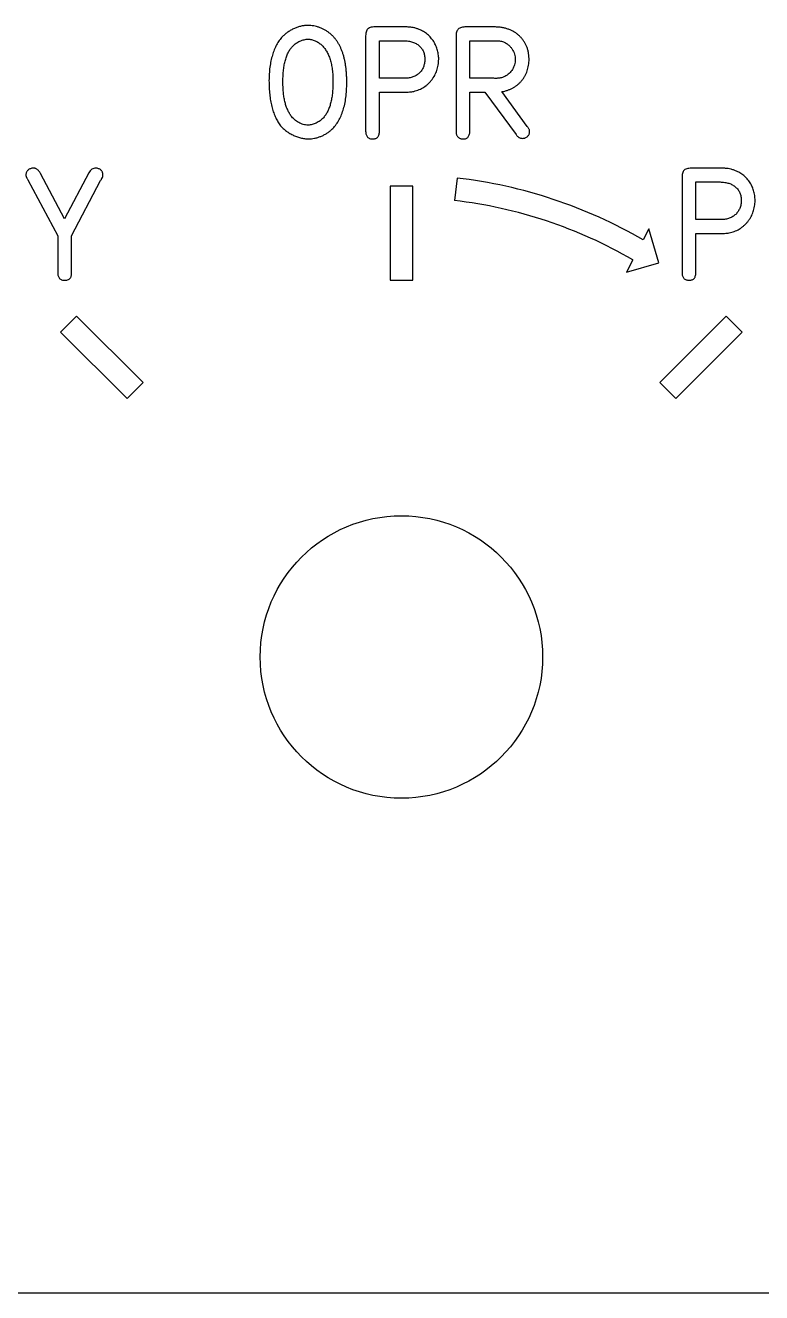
# Model space of a CAD drawing. Header units: inches. Extents: x 0.03 to 5.72, y 0.03 to 2.97.
# Drawn here: x 1.001 to 1.978, y 0.031 to 1.713 of the extents above; entities that cross this region are included whole.
import ezdxf

# ---------------------------------------------------------------- set-up
doc = ezdxf.new("R2010")
doc.units = ezdxf.units.IN
doc.header["$MEASUREMENT"] = 0

msp = doc.modelspace()

# ---------------------------------------------------------------- linework, layer by layer
at = {"color": 7, "linetype": 'Continuous', "lineweight": 25}
for p, q in [((1.376, 1.7134), (1.376, 1.7134)), ((1.5037, 1.7113), (1.4674, 1.7113)), ((1.6238, 1.7113), (1.586, 1.7113)), ((1.376, 1.695), (1.376, 1.695)), ((1.4525, 1.6978), (1.4525, 1.5729)), ((1.4709, 1.693), (1.5031, 1.693)), ((1.4709, 1.6431), (1.4709, 1.693)), ((1.5725, 1.6984), (1.5725, 1.5756)), ((1.5909, 1.693), (1.6246, 1.693)), ((1.5909, 1.6431), (1.5909, 1.693)), ((1.5044, 1.6431), (1.4709, 1.6431)), ((1.6229, 1.6431), (1.5909, 1.6431)), ((1.4709, 1.5742), (1.4709, 1.6247)), ((1.4709, 1.6247), (1.5026, 1.6247)), ((1.5909, 1.5747), (1.5909, 1.6247)), ((1.5909, 1.6247), (1.6107, 1.6247)), ((1.6107, 1.6247), (1.6522, 1.5685)), ((1.6669, 1.5793), (1.6334, 1.6254)), ((1.0528, 1.4566), (1.0209, 1.5166)), ((1.0851, 1.5175), (1.0528, 1.4566)), ((1.9238, 1.5238), (1.8874, 1.5238)), ((1.0035, 1.5093), (1.0039, 1.5084)), ((1.0039, 1.5084), (1.0437, 1.434)), ((1.0621, 1.434), (1.1007, 1.5075)), ((1.1007, 1.5075), (1.1012, 1.5082)), ((1.485, 1.5), (1.485, 1.375)), ((1.515, 1.5), (1.485, 1.5)), ((1.515, 1.375), (1.515, 1.5)), ((1.5738, 1.5107), (1.5703, 1.4809)), ((1.8725, 1.5103), (1.8726, 1.3854)), ((1.8909, 1.4556), (1.8909, 1.5055)), ((1.8909, 1.5055), (1.9231, 1.5055)), ((1.9244, 1.4556), (1.8909, 1.4556)), ((1.0437, 1.434), (1.0437, 1.3855)), ((1.0621, 1.3862), (1.0621, 1.434)), ((1.8286, 1.4432), (1.821, 1.4287)), ((1.8417, 1.3983), (1.8286, 1.4432)), ((1.8909, 1.3867), (1.8909, 1.4372)), ((1.8909, 1.4372), (1.9226, 1.4372)), ((1.8071, 1.4021), (1.7986, 1.3858)), ((1.7986, 1.3858), (1.8417, 1.3983)), ((1.485, 1.375), (1.515, 1.375)), ((1.0687, 1.3275), (1.0475, 1.3063)), ((1.1571, 1.2392), (1.0687, 1.3275)), ((1.9313, 1.3275), (1.8429, 1.2392)), ((1.9525, 1.3063), (1.9313, 1.3275)), ((1.0475, 1.3063), (1.1358, 1.2179)), ((1.8642, 1.2179), (1.9525, 1.3063)), ((1.1358, 1.2179), (1.1571, 1.2392)), ((1.8429, 1.2392), (1.8642, 1.2179)), ((0.5025, 0.0312), (5.2475, 0.0312))]:
    msp.add_line(p, q, dxfattribs=at)
msp.add_circle((1.5, 0.875), 0.1875, dxfattribs=at)
for radius, start in [(0.64, 59.8924), (0.61, 59.7719)]:
    msp.add_arc((1.5, 0.875), radius, start, 83.3792, dxfattribs=at)
for points, knots in [([(1.376, 1.7134), (1.3745, 1.7133), (1.3715, 1.7132), (1.3669, 1.7124), (1.3624, 1.7111), (1.3578, 1.7093), (1.3534, 1.7071), (1.3493, 1.7046), (1.3454, 1.7017), (1.3431, 1.6996), (1.342, 1.6985)], [0, 0, 0, 0, 0.1188999, 0.2388149, 0.3634117, 0.4917683, 0.621792, 0.7484939, 0.8748217, 1, 1, 1, 1]), ([(1.4055, 1.7024), (1.4044, 1.7032), (1.4022, 1.7049), (1.3988, 1.707), (1.3951, 1.7089), (1.3914, 1.7105), (1.3875, 1.7118), (1.3837, 1.7127), (1.3798, 1.7132), (1.3772, 1.7133), (1.376, 1.7134)], [0, 0, 0, 0, 0.128897, 0.256024, 0.383031, 0.510763, 0.636864, 0.759967, 0.880017, 1, 1, 1, 1]), ([(1.4274, 1.6374), (1.4274, 1.6393), (1.4274, 1.643), (1.4272, 1.6485), (1.4267, 1.6538), (1.4262, 1.6588), (1.4254, 1.6636), (1.4245, 1.6682), (1.4234, 1.6726), (1.4221, 1.6768), (1.4206, 1.6807), (1.419, 1.6845), (1.4172, 1.688), (1.4152, 1.6913), (1.4131, 1.6944), (1.4107, 1.6973), (1.4082, 1.7), (1.4064, 1.7016), (1.4055, 1.7024)], [0, 0, 0, 0, 0.0804244, 0.1577113, 0.2319715, 0.3037251, 0.3726848, 0.4389077, 0.5029624, 0.5646746, 0.624091, 0.6813894, 0.737383, 0.7916882, 0.8451799, 0.8974877, 0.9488854, 1, 1, 1, 1]), ([(1.4674, 1.7113), (1.466, 1.7113), (1.4636, 1.7114), (1.4602, 1.7109), (1.4575, 1.7101), (1.4554, 1.7088), (1.4539, 1.7068), (1.453, 1.7043), (1.4525, 1.7013), (1.4525, 1.699), (1.4525, 1.6978)], [0, 0, 0, 0, 0.166366, 0.305006, 0.421258, 0.519485, 0.61456, 0.722085, 0.849158, 1, 1, 1, 1]), ([(1.5219, 1.7086), (1.5205, 1.7091), (1.5178, 1.71), (1.5135, 1.7108), (1.5088, 1.7112), (1.5055, 1.7113), (1.5037, 1.7113)], [0, 0, 0, 0, 0.233429, 0.461202, 0.708246, 1, 1, 1, 1]), ([(1.5495, 1.6683), (1.5495, 1.6695), (1.5494, 1.6718), (1.549, 1.6751), (1.5485, 1.6784), (1.5476, 1.6815), (1.5466, 1.6846), (1.5452, 1.6875), (1.5438, 1.6904), (1.542, 1.6931), (1.5401, 1.6957), (1.538, 1.6982), (1.5358, 1.7004), (1.5333, 1.7024), (1.5307, 1.7043), (1.5279, 1.7059), (1.525, 1.7074), (1.5229, 1.7082), (1.5219, 1.7086)], [0, 0, 0, 0, 0.066387, 0.13068, 0.194288, 0.256552, 0.318704, 0.380335, 0.4419, 0.504337, 0.566835, 0.627495, 0.688435, 0.749641, 0.810544, 0.872535, 0.935755, 1, 1, 1, 1]), ([(1.586, 1.7113), (1.5849, 1.7113), (1.5828, 1.7113), (1.5799, 1.7108), (1.5774, 1.7099), (1.5754, 1.7085), (1.5739, 1.7066), (1.5729, 1.7042), (1.5724, 1.7014), (1.5725, 1.6995), (1.5725, 1.6984)], [0, 0, 0, 0, 0.15384, 0.286948, 0.403942, 0.512601, 0.619501, 0.731605, 0.857209, 1, 1, 1, 1]), ([(1.6695, 1.6685), (1.6694, 1.67), (1.6693, 1.6731), (1.6686, 1.6775), (1.6676, 1.6818), (1.6662, 1.6858), (1.6644, 1.6895), (1.6622, 1.6931), (1.6596, 1.6963), (1.6567, 1.6994), (1.6535, 1.7021), (1.65, 1.7045), (1.6462, 1.7066), (1.6422, 1.7082), (1.638, 1.7096), (1.6335, 1.7105), (1.6287, 1.7111), (1.6255, 1.7112), (1.6238, 1.7113)], [0, 0, 0, 0, 0.066973, 0.130798, 0.192516, 0.252737, 0.311919, 0.370508, 0.42962, 0.489933, 0.550435, 0.610788, 0.671641, 0.733202, 0.796041, 0.861499, 0.929372, 1, 1, 1, 1]), ([(1.342, 1.6985), (1.3405, 1.6968), (1.3377, 1.6933), (1.3341, 1.6874), (1.3311, 1.681), (1.3286, 1.6738), (1.3267, 1.6661), (1.3252, 1.6579), (1.3244, 1.6491), (1.3243, 1.643), (1.3242, 1.64)], [0, 0, 0, 0, 0.1057049, 0.2151337, 0.3290181, 0.4496305, 0.576639, 0.710541, 0.8514163, 1, 1, 1, 1]), ([(1.3426, 1.6395), (1.3427, 1.6421), (1.3428, 1.647), (1.3434, 1.6543), (1.3444, 1.661), (1.3459, 1.6672), (1.3477, 1.6728), (1.35, 1.6779), (1.3526, 1.6822), (1.3548, 1.6847), (1.3558, 1.6859)], [0, 0, 0, 0, 0.156125, 0.302877, 0.440322, 0.56978, 0.690666, 0.801587, 0.904038, 1, 1, 1, 1]), ([(1.3558, 1.6859), (1.3565, 1.6865), (1.3578, 1.6878), (1.3601, 1.6896), (1.3626, 1.6911), (1.3653, 1.6925), (1.368, 1.6935), (1.3707, 1.6944), (1.3734, 1.6949), (1.3751, 1.695), (1.376, 1.695)], [0, 0, 0, 0, 0.123362, 0.249717, 0.37865, 0.511599, 0.64377, 0.76903, 0.886766, 1, 1, 1, 1]), ([(1.376, 1.695), (1.3767, 1.695), (1.3783, 1.6949), (1.3806, 1.6945), (1.383, 1.6938), (1.3861, 1.6926), (1.39, 1.6907), (1.3926, 1.6885), (1.3939, 1.6875)], [0, 0, 0, 0, 0.11376, 0.233218, 0.356799, 0.48809, 0.749531, 1, 1, 1, 1]), ([(1.3939, 1.6875), (1.3951, 1.6862), (1.3976, 1.6836), (1.4007, 1.679), (1.4033, 1.6738), (1.4055, 1.668), (1.4071, 1.6615), (1.4083, 1.6544), (1.409, 1.6467), (1.409, 1.6413), (1.4091, 1.6386)], [0, 0, 0, 0, 0.100865, 0.20514, 0.314754, 0.432735, 0.558927, 0.694653, 0.841474, 1, 1, 1, 1]), ([(1.5031, 1.693), (1.5041, 1.6929), (1.5062, 1.6928), (1.5092, 1.6925), (1.512, 1.692), (1.5147, 1.6913), (1.5172, 1.6904), (1.5195, 1.6892), (1.5216, 1.6879), (1.5236, 1.6863), (1.5253, 1.6846), (1.5269, 1.6828), (1.5282, 1.6807), (1.5293, 1.6786), (1.53, 1.6762), (1.5307, 1.6737), (1.531, 1.6711), (1.5311, 1.6693), (1.5311, 1.6683)], [0, 0, 0, 0, 0.075225, 0.14701, 0.214898, 0.280258, 0.343138, 0.403888, 0.463927, 0.52242, 0.580489, 0.637187, 0.694459, 0.751777, 0.81027, 0.870392, 0.933887, 1, 1, 1, 1]), ([(1.6246, 1.693), (1.6258, 1.6929), (1.6282, 1.6929), (1.6314, 1.6926), (1.6341, 1.6919), (1.6358, 1.6912), (1.6366, 1.6909)], [0, 0, 0, 0, 0.314981, 0.565702, 0.782137, 1, 1, 1, 1]), ([(1.6366, 1.6909), (1.6376, 1.6903), (1.6397, 1.6893), (1.6426, 1.6871), (1.6451, 1.6846), (1.6472, 1.6818), (1.6489, 1.6786), (1.6502, 1.6753), (1.6509, 1.6718), (1.6511, 1.6694), (1.6511, 1.6682)], [0, 0, 0, 0, 0.1259037, 0.2496035, 0.3728358, 0.49813, 0.6240337, 0.7473554, 0.8720164, 1, 1, 1, 1]), ([(1.5311, 1.6683), (1.5311, 1.6674), (1.531, 1.6656), (1.5307, 1.6629), (1.53, 1.6604), (1.5292, 1.658), (1.5282, 1.6558), (1.5269, 1.6537), (1.5255, 1.6518), (1.5237, 1.65), (1.5219, 1.6484), (1.5198, 1.647), (1.5176, 1.6458), (1.5153, 1.6448), (1.5128, 1.6441), (1.5101, 1.6435), (1.5073, 1.6431), (1.5054, 1.6431), (1.5044, 1.6431)], [0, 0, 0, 0, 0.067407, 0.132145, 0.194963, 0.25534, 0.314146, 0.37279, 0.431476, 0.491242, 0.551162, 0.610846, 0.671051, 0.732084, 0.795194, 0.860884, 0.928726, 1, 1, 1, 1]), ([(1.5166, 1.6258), (1.5178, 1.6261), (1.5202, 1.6267), (1.5236, 1.628), (1.5268, 1.6295), (1.5299, 1.6313), (1.5327, 1.6334), (1.5354, 1.6356), (1.538, 1.6382), (1.5403, 1.6409), (1.5424, 1.6439), (1.5442, 1.647), (1.5458, 1.6502), (1.5471, 1.6536), (1.5481, 1.6571), (1.5489, 1.6607), (1.5494, 1.6645), (1.5494, 1.667), (1.5495, 1.6683)], [0, 0, 0, 0, 0.063812, 0.126203, 0.18775, 0.248413, 0.308698, 0.369177, 0.430621, 0.493096, 0.555841, 0.617552, 0.679581, 0.741648, 0.804235, 0.867923, 0.933075, 1, 1, 1, 1]), ([(1.6334, 1.6254), (1.6348, 1.6256), (1.6374, 1.6262), (1.6412, 1.6273), (1.6448, 1.6288), (1.6482, 1.6304), (1.6514, 1.6325), (1.6544, 1.6347), (1.6571, 1.6372), (1.6596, 1.6399), (1.6619, 1.6429), (1.6639, 1.6461), (1.6656, 1.6494), (1.667, 1.6529), (1.668, 1.6566), (1.6689, 1.6604), (1.6694, 1.6644), (1.6694, 1.6671), (1.6695, 1.6685)], [0, 0, 0, 0, 0.066714, 0.131686, 0.194568, 0.256276, 0.316622, 0.377186, 0.437587, 0.498732, 0.559614, 0.620242, 0.681007, 0.741738, 0.803735, 0.867258, 0.932516, 1, 1, 1, 1]), ([(1.6511, 1.6682), (1.6511, 1.667), (1.651, 1.6646), (1.6502, 1.6612), (1.6491, 1.6579), (1.6474, 1.6548), (1.6454, 1.6519), (1.643, 1.6495), (1.6403, 1.6472), (1.6383, 1.6461), (1.6373, 1.6456)], [0, 0, 0, 0, 0.1297809, 0.254908, 0.378839, 0.5039448, 0.6290346, 0.7508345, 0.8741224, 1, 1, 1, 1]), ([(1.3242, 1.64), (1.3243, 1.6368), (1.3244, 1.6307), (1.325, 1.6219), (1.3262, 1.6136), (1.3277, 1.606), (1.3298, 1.5989), (1.3323, 1.5924), (1.3351, 1.5865), (1.3376, 1.5829), (1.3387, 1.5812)], [0, 0, 0, 0, 0.1531236, 0.2971583, 0.4320365, 0.5593461, 0.6787168, 0.7909631, 0.8980041, 1, 1, 1, 1]), ([(1.3534, 1.5935), (1.3525, 1.5949), (1.3506, 1.5976), (1.3485, 1.6021), (1.3466, 1.6071), (1.3451, 1.6125), (1.344, 1.6185), (1.3432, 1.625), (1.3427, 1.632), (1.3427, 1.637), (1.3426, 1.6395)], [0, 0, 0, 0, 0.100044, 0.204357, 0.314658, 0.431428, 0.557026, 0.692898, 0.840874, 1, 1, 1, 1]), ([(1.4091, 1.6386), (1.409, 1.6359), (1.409, 1.6307), (1.4084, 1.6232), (1.4075, 1.6163), (1.4061, 1.6101), (1.4044, 1.6045), (1.4023, 1.5994), (1.3997, 1.5948), (1.3976, 1.5921), (1.3966, 1.5908)], [0, 0, 0, 0, 0.161174, 0.309864, 0.446677, 0.572217, 0.688558, 0.797887, 0.901397, 1, 1, 1, 1]), ([(1.4077, 1.5754), (1.4093, 1.5771), (1.4126, 1.5806), (1.4166, 1.5866), (1.42, 1.5934), (1.4227, 1.6008), (1.4249, 1.609), (1.4264, 1.6178), (1.4273, 1.6274), (1.4274, 1.634), (1.4274, 1.6374)], [0, 0, 0, 0, 0.104917, 0.212948, 0.325254, 0.443443, 0.569143, 0.703178, 0.846557, 1, 1, 1, 1]), ([(1.6373, 1.6456), (1.6363, 1.6451), (1.6344, 1.6442), (1.6319, 1.6436), (1.6296, 1.6433), (1.6276, 1.6431), (1.6254, 1.643), (1.6238, 1.643), (1.6229, 1.6431)], [0, 0, 0, 0, 0.211545, 0.424762, 0.540077, 0.67459, 0.828575, 1, 1, 1, 1]), ([(1.5026, 1.6247), (1.5041, 1.6247), (1.5068, 1.6247), (1.5105, 1.6249), (1.5137, 1.6252), (1.5157, 1.6256), (1.5166, 1.6258)], [0, 0, 0, 0, 0.31851, 0.568702, 0.787734, 1, 1, 1, 1]), ([(1.376, 1.581), (1.3749, 1.581), (1.3728, 1.5811), (1.3697, 1.5819), (1.3666, 1.5829), (1.3636, 1.5844), (1.3607, 1.5862), (1.358, 1.5884), (1.3555, 1.5908), (1.3541, 1.5926), (1.3534, 1.5935)], [0, 0, 0, 0, 0.1163041, 0.233863, 0.354988, 0.4825245, 0.6122684, 0.7403988, 0.8694149, 1, 1, 1, 1]), ([(1.3966, 1.5908), (1.3959, 1.5901), (1.3945, 1.5887), (1.3922, 1.5868), (1.3897, 1.5851), (1.387, 1.5837), (1.3842, 1.5826), (1.3814, 1.5817), (1.3787, 1.5811), (1.3769, 1.581), (1.376, 1.581)], [0, 0, 0, 0, 0.125983, 0.2526, 0.38207, 0.513681, 0.642442, 0.765615, 0.88507, 1, 1, 1, 1]), ([(1.3387, 1.5812), (1.3399, 1.5799), (1.3422, 1.5772), (1.3462, 1.5738), (1.3507, 1.5706), (1.3556, 1.5678), (1.3608, 1.5656), (1.366, 1.564), (1.3712, 1.5629), (1.3747, 1.5627), (1.3764, 1.5626)], [0, 0, 0, 0, 0.121113, 0.243963, 0.369981, 0.501105, 0.632263, 0.757497, 0.880131, 1, 1, 1, 1]), ([(1.3764, 1.5626), (1.3778, 1.5627), (1.3806, 1.5628), (1.3847, 1.5635), (1.3889, 1.5645), (1.393, 1.566), (1.3971, 1.5678), (1.4009, 1.57), (1.4045, 1.5725), (1.4067, 1.5744), (1.4077, 1.5754)], [0, 0, 0, 0, 0.118981, 0.240318, 0.364646, 0.49276, 0.622125, 0.749523, 0.874592, 1, 1, 1, 1]), ([(1.4525, 1.5729), (1.4526, 1.5721), (1.4526, 1.5706), (1.4531, 1.5684), (1.4538, 1.5666), (1.4549, 1.5651), (1.4562, 1.5639), (1.4578, 1.5631), (1.4598, 1.5627), (1.4611, 1.5626), (1.4618, 1.5626)], [0, 0, 0, 0, 0.1540191, 0.2914097, 0.4128086, 0.5235989, 0.6318332, 0.7438519, 0.8653532, 1, 1, 1, 1]), ([(1.4618, 1.5626), (1.4626, 1.5626), (1.464, 1.5627), (1.466, 1.5632), (1.4676, 1.564), (1.4689, 1.5652), (1.4698, 1.5669), (1.4705, 1.5689), (1.4708, 1.5714), (1.4709, 1.5733), (1.4709, 1.5742)], [0, 0, 0, 0, 0.134158, 0.249005, 0.352783, 0.451535, 0.558004, 0.683286, 0.828158, 1, 1, 1, 1]), ([(1.5725, 1.5756), (1.5725, 1.5747), (1.5725, 1.5732), (1.5725, 1.5714), (1.5726, 1.5703), (1.5727, 1.5696), (1.5727, 1.5694)], [0, 0, 0, 0, 0.428028, 0.697539, 0.863684, 1, 1, 1, 1]), ([(1.5727, 1.5694), (1.5729, 1.5689), (1.5731, 1.5679), (1.5738, 1.5666), (1.5747, 1.5654), (1.5759, 1.5644), (1.5772, 1.5636), (1.5786, 1.5631), (1.5802, 1.5627), (1.5813, 1.5627), (1.5818, 1.5626)], [0, 0, 0, 0, 0.123486, 0.242589, 0.362825, 0.484354, 0.610953, 0.735309, 0.865134, 1, 1, 1, 1]), ([(1.5818, 1.5626), (1.5825, 1.5626), (1.5839, 1.5626), (1.5858, 1.5631), (1.5875, 1.564), (1.5888, 1.5654), (1.5898, 1.5672), (1.5905, 1.5693), (1.5908, 1.5719), (1.5909, 1.5737), (1.5909, 1.5747)], [0, 0, 0, 0, 0.1246465, 0.2341896, 0.3390774, 0.4442448, 0.5583593, 0.6858958, 0.8325669, 1, 1, 1, 1]), ([(1.6522, 1.5685), (1.6526, 1.568), (1.6532, 1.5671), (1.6543, 1.566), (1.6553, 1.5651), (1.6565, 1.5641), (1.6584, 1.5635), (1.6599, 1.5634), (1.6608, 1.5634)], [0, 0, 0, 0, 0.167856, 0.314748, 0.444139, 0.555043, 0.763862, 1, 1, 1, 1]), ([(1.6608, 1.5634), (1.6614, 1.5634), (1.6627, 1.5635), (1.6645, 1.564), (1.6661, 1.5648), (1.6675, 1.5659), (1.6686, 1.5672), (1.6695, 1.5687), (1.6701, 1.5704), (1.6701, 1.5716), (1.6702, 1.5722)], [0, 0, 0, 0, 0.135725, 0.26129, 0.384102, 0.506106, 0.628917, 0.747851, 0.870992, 1, 1, 1, 1]), ([(1.6677, 1.5782), (1.6675, 1.5784), (1.6672, 1.5788), (1.667, 1.5792), (1.6669, 1.5793)], [0, 0, 0, 0, 0.617839, 1, 1, 1, 1]), ([(1.6702, 1.5722), (1.6701, 1.5727), (1.6701, 1.5738), (1.6697, 1.5753), (1.6688, 1.5768), (1.6681, 1.5777), (1.6677, 1.5782)], [0, 0, 0, 0, 0.226314, 0.465329, 0.719634, 1, 1, 1, 1]), ([(1.0111, 1.5238), (1.0104, 1.5238), (1.0092, 1.5237), (1.0074, 1.5232), (1.0058, 1.5224), (1.0043, 1.5213), (1.0031, 1.52), (1.0022, 1.5185), (1.0016, 1.5168), (1.0015, 1.5156), (1.0015, 1.515)], [0, 0, 0, 0, 0.132796, 0.2582929, 0.3824844, 0.5087778, 0.6324434, 0.7511226, 0.8736272, 1, 1, 1, 1]), ([(1.0015, 1.515), (1.0015, 1.5146), (1.0015, 1.5139), (1.0017, 1.513), (1.002, 1.5123), (1.0024, 1.5115), (1.0028, 1.5105), (1.0033, 1.5097), (1.0035, 1.5093)], [0, 0, 0, 0, 0.180621, 0.344202, 0.441827, 0.584311, 0.771976, 1, 1, 1, 1]), ([(1.0209, 1.5166), (1.0206, 1.5172), (1.0199, 1.5183), (1.0188, 1.5199), (1.0177, 1.5211), (1.0165, 1.5222), (1.0152, 1.523), (1.0139, 1.5236), (1.0125, 1.5238), (1.0115, 1.5238), (1.0111, 1.5238)], [0, 0, 0, 0, 0.159728, 0.306464, 0.438866, 0.560897, 0.675132, 0.783553, 0.89021, 1, 1, 1, 1]), ([(1.0942, 1.5238), (1.0933, 1.5238), (1.0915, 1.5238), (1.089, 1.5225), (1.0867, 1.5204), (1.0857, 1.5185), (1.0851, 1.5175)], [0, 0, 0, 0, 0.227391, 0.450865, 0.703928, 1, 1, 1, 1]), ([(1.1038, 1.5152), (1.1038, 1.5158), (1.1037, 1.517), (1.1031, 1.5186), (1.1023, 1.5201), (1.1011, 1.5214), (1.0997, 1.5225), (1.098, 1.5232), (1.0962, 1.5237), (1.0949, 1.5238), (1.0942, 1.5238)], [0, 0, 0, 0, 0.126872, 0.245839, 0.362914, 0.484015, 0.609723, 0.733702, 0.862125, 1, 1, 1, 1]), ([(1.1023, 1.5102), (1.1028, 1.5111), (1.1036, 1.5126), (1.1038, 1.5144), (1.1038, 1.5152)], [0, 0, 0, 0, 0.540897, 1, 1, 1, 1]), ([(1.8874, 1.5238), (1.8861, 1.5238), (1.8836, 1.5239), (1.8803, 1.5234), (1.8775, 1.5226), (1.8754, 1.5213), (1.8739, 1.5193), (1.873, 1.5168), (1.8725, 1.5138), (1.8725, 1.5115), (1.8725, 1.5103)], [0, 0, 0, 0, 0.166366, 0.305006, 0.421258, 0.519485, 0.61456, 0.722085, 0.849158, 1, 1, 1, 1]), ([(1.9419, 1.5211), (1.9405, 1.5216), (1.9378, 1.5225), (1.9336, 1.5233), (1.9289, 1.5237), (1.9256, 1.5238), (1.9238, 1.5238)], [0, 0, 0, 0, 0.233429, 0.461202, 0.708246, 1, 1, 1, 1]), ([(1.9695, 1.4808), (1.9695, 1.482), (1.9694, 1.4843), (1.969, 1.4876), (1.9685, 1.4909), (1.9676, 1.494), (1.9666, 1.4971), (1.9653, 1.5), (1.9638, 1.5029), (1.962, 1.5056), (1.9601, 1.5082), (1.958, 1.5107), (1.9558, 1.5129), (1.9533, 1.5149), (1.9507, 1.5168), (1.9479, 1.5184), (1.945, 1.5199), (1.9429, 1.5207), (1.9419, 1.5211)], [0, 0, 0, 0, 0.066387, 0.13068, 0.194288, 0.256552, 0.318704, 0.380335, 0.4419, 0.504337, 0.566835, 0.627495, 0.688435, 0.749641, 0.810544, 0.872535, 0.935755, 1, 1, 1, 1]), ([(1.1012, 1.5082), (1.1015, 1.5087), (1.1019, 1.5093), (1.1022, 1.51), (1.1023, 1.5102)], [0, 0, 0, 0, 0.684683, 1, 1, 1, 1]), ([(1.9231, 1.5055), (1.9241, 1.5054), (1.9262, 1.5053), (1.9292, 1.505), (1.9321, 1.5045), (1.9347, 1.5038), (1.9372, 1.5029), (1.9395, 1.5017), (1.9416, 1.5004), (1.9436, 1.4988), (1.9453, 1.4971), (1.9469, 1.4953), (1.9482, 1.4932), (1.9493, 1.4911), (1.9501, 1.4887), (1.9507, 1.4862), (1.951, 1.4836), (1.9511, 1.4818), (1.9511, 1.4808)], [0, 0, 0, 0, 0.0752247, 0.1470096, 0.214898, 0.2802581, 0.3431381, 0.4038884, 0.4639269, 0.52242, 0.5804886, 0.637187, 0.694459, 0.7517773, 0.8102703, 0.8703921, 0.9338873, 1, 1, 1, 1]), ([(1.9511, 1.4808), (1.9511, 1.4799), (1.951, 1.4781), (1.9507, 1.4754), (1.9501, 1.4729), (1.9493, 1.4705), (1.9482, 1.4683), (1.9469, 1.4662), (1.9455, 1.4643), (1.9438, 1.4625), (1.9419, 1.4609), (1.9399, 1.4595), (1.9376, 1.4583), (1.9353, 1.4573), (1.9328, 1.4566), (1.9301, 1.456), (1.9273, 1.4556), (1.9254, 1.4556), (1.9244, 1.4556)], [0, 0, 0, 0, 0.067407, 0.132145, 0.194963, 0.25534, 0.314146, 0.37279, 0.431476, 0.491242, 0.551162, 0.610846, 0.671051, 0.732084, 0.795194, 0.860884, 0.928726, 1, 1, 1, 1]), ([(1.9367, 1.4383), (1.9379, 1.4386), (1.9402, 1.4392), (1.9436, 1.4405), (1.9469, 1.442), (1.9499, 1.4438), (1.9528, 1.4459), (1.9555, 1.4481), (1.958, 1.4507), (1.9603, 1.4534), (1.9624, 1.4564), (1.9643, 1.4595), (1.9658, 1.4627), (1.9671, 1.4661), (1.9681, 1.4696), (1.9689, 1.4732), (1.9694, 1.477), (1.9695, 1.4795), (1.9695, 1.4808)], [0, 0, 0, 0, 0.063812, 0.126203, 0.18775, 0.248413, 0.308698, 0.369177, 0.430621, 0.493096, 0.555841, 0.617552, 0.679581, 0.741648, 0.804235, 0.867923, 0.933075, 1, 1, 1, 1]), ([(1.9226, 1.4372), (1.9241, 1.4372), (1.9268, 1.4372), (1.9305, 1.4374), (1.9337, 1.4377), (1.9357, 1.4381), (1.9367, 1.4383)], [0, 0, 0, 0, 0.31851, 0.568702, 0.787734, 1, 1, 1, 1]), ([(1.0437, 1.3855), (1.0437, 1.3847), (1.0438, 1.3831), (1.0442, 1.3809), (1.0449, 1.3791), (1.0459, 1.3775), (1.0473, 1.3764), (1.049, 1.3756), (1.0509, 1.3751), (1.0523, 1.3751), (1.053, 1.3751)], [0, 0, 0, 0, 0.1554658, 0.29256, 0.4141663, 0.5255914, 0.6338761, 0.7434757, 0.8652809, 1, 1, 1, 1]), ([(1.0612, 1.379), (1.0613, 1.3794), (1.0616, 1.3802), (1.0619, 1.3818), (1.0621, 1.3838), (1.0621, 1.3853), (1.0621, 1.3862)], [0, 0, 0, 0, 0.173247, 0.367321, 0.628894, 1, 1, 1, 1]), ([(1.8726, 1.3854), (1.8726, 1.3846), (1.8727, 1.3831), (1.8731, 1.3809), (1.8738, 1.3791), (1.8749, 1.3776), (1.8762, 1.3764), (1.8779, 1.3756), (1.8798, 1.3752), (1.8811, 1.3751), (1.8818, 1.3751)], [0, 0, 0, 0, 0.1540191, 0.2914097, 0.4128086, 0.5235989, 0.6318332, 0.7438519, 0.8653532, 1, 1, 1, 1]), ([(1.8818, 1.3751), (1.8826, 1.3751), (1.884, 1.3752), (1.886, 1.3757), (1.8877, 1.3765), (1.889, 1.3777), (1.8899, 1.3794), (1.8905, 1.3814), (1.8909, 1.3839), (1.8909, 1.3858), (1.8909, 1.3867)], [0, 0, 0, 0, 0.134158, 0.249005, 0.352783, 0.451535, 0.558004, 0.683286, 0.828158, 1, 1, 1, 1]), ([(1.053, 1.3751), (1.0539, 1.3751), (1.0556, 1.3752), (1.058, 1.376), (1.06, 1.3772), (1.0608, 1.3784), (1.0612, 1.379)], [0, 0, 0, 0, 0.276332, 0.541003, 0.786338, 1, 1, 1, 1])]:
    msp.add_open_spline(points, degree=3, knots=knots, dxfattribs=at)

doc.saveas('drawing.dxf')
